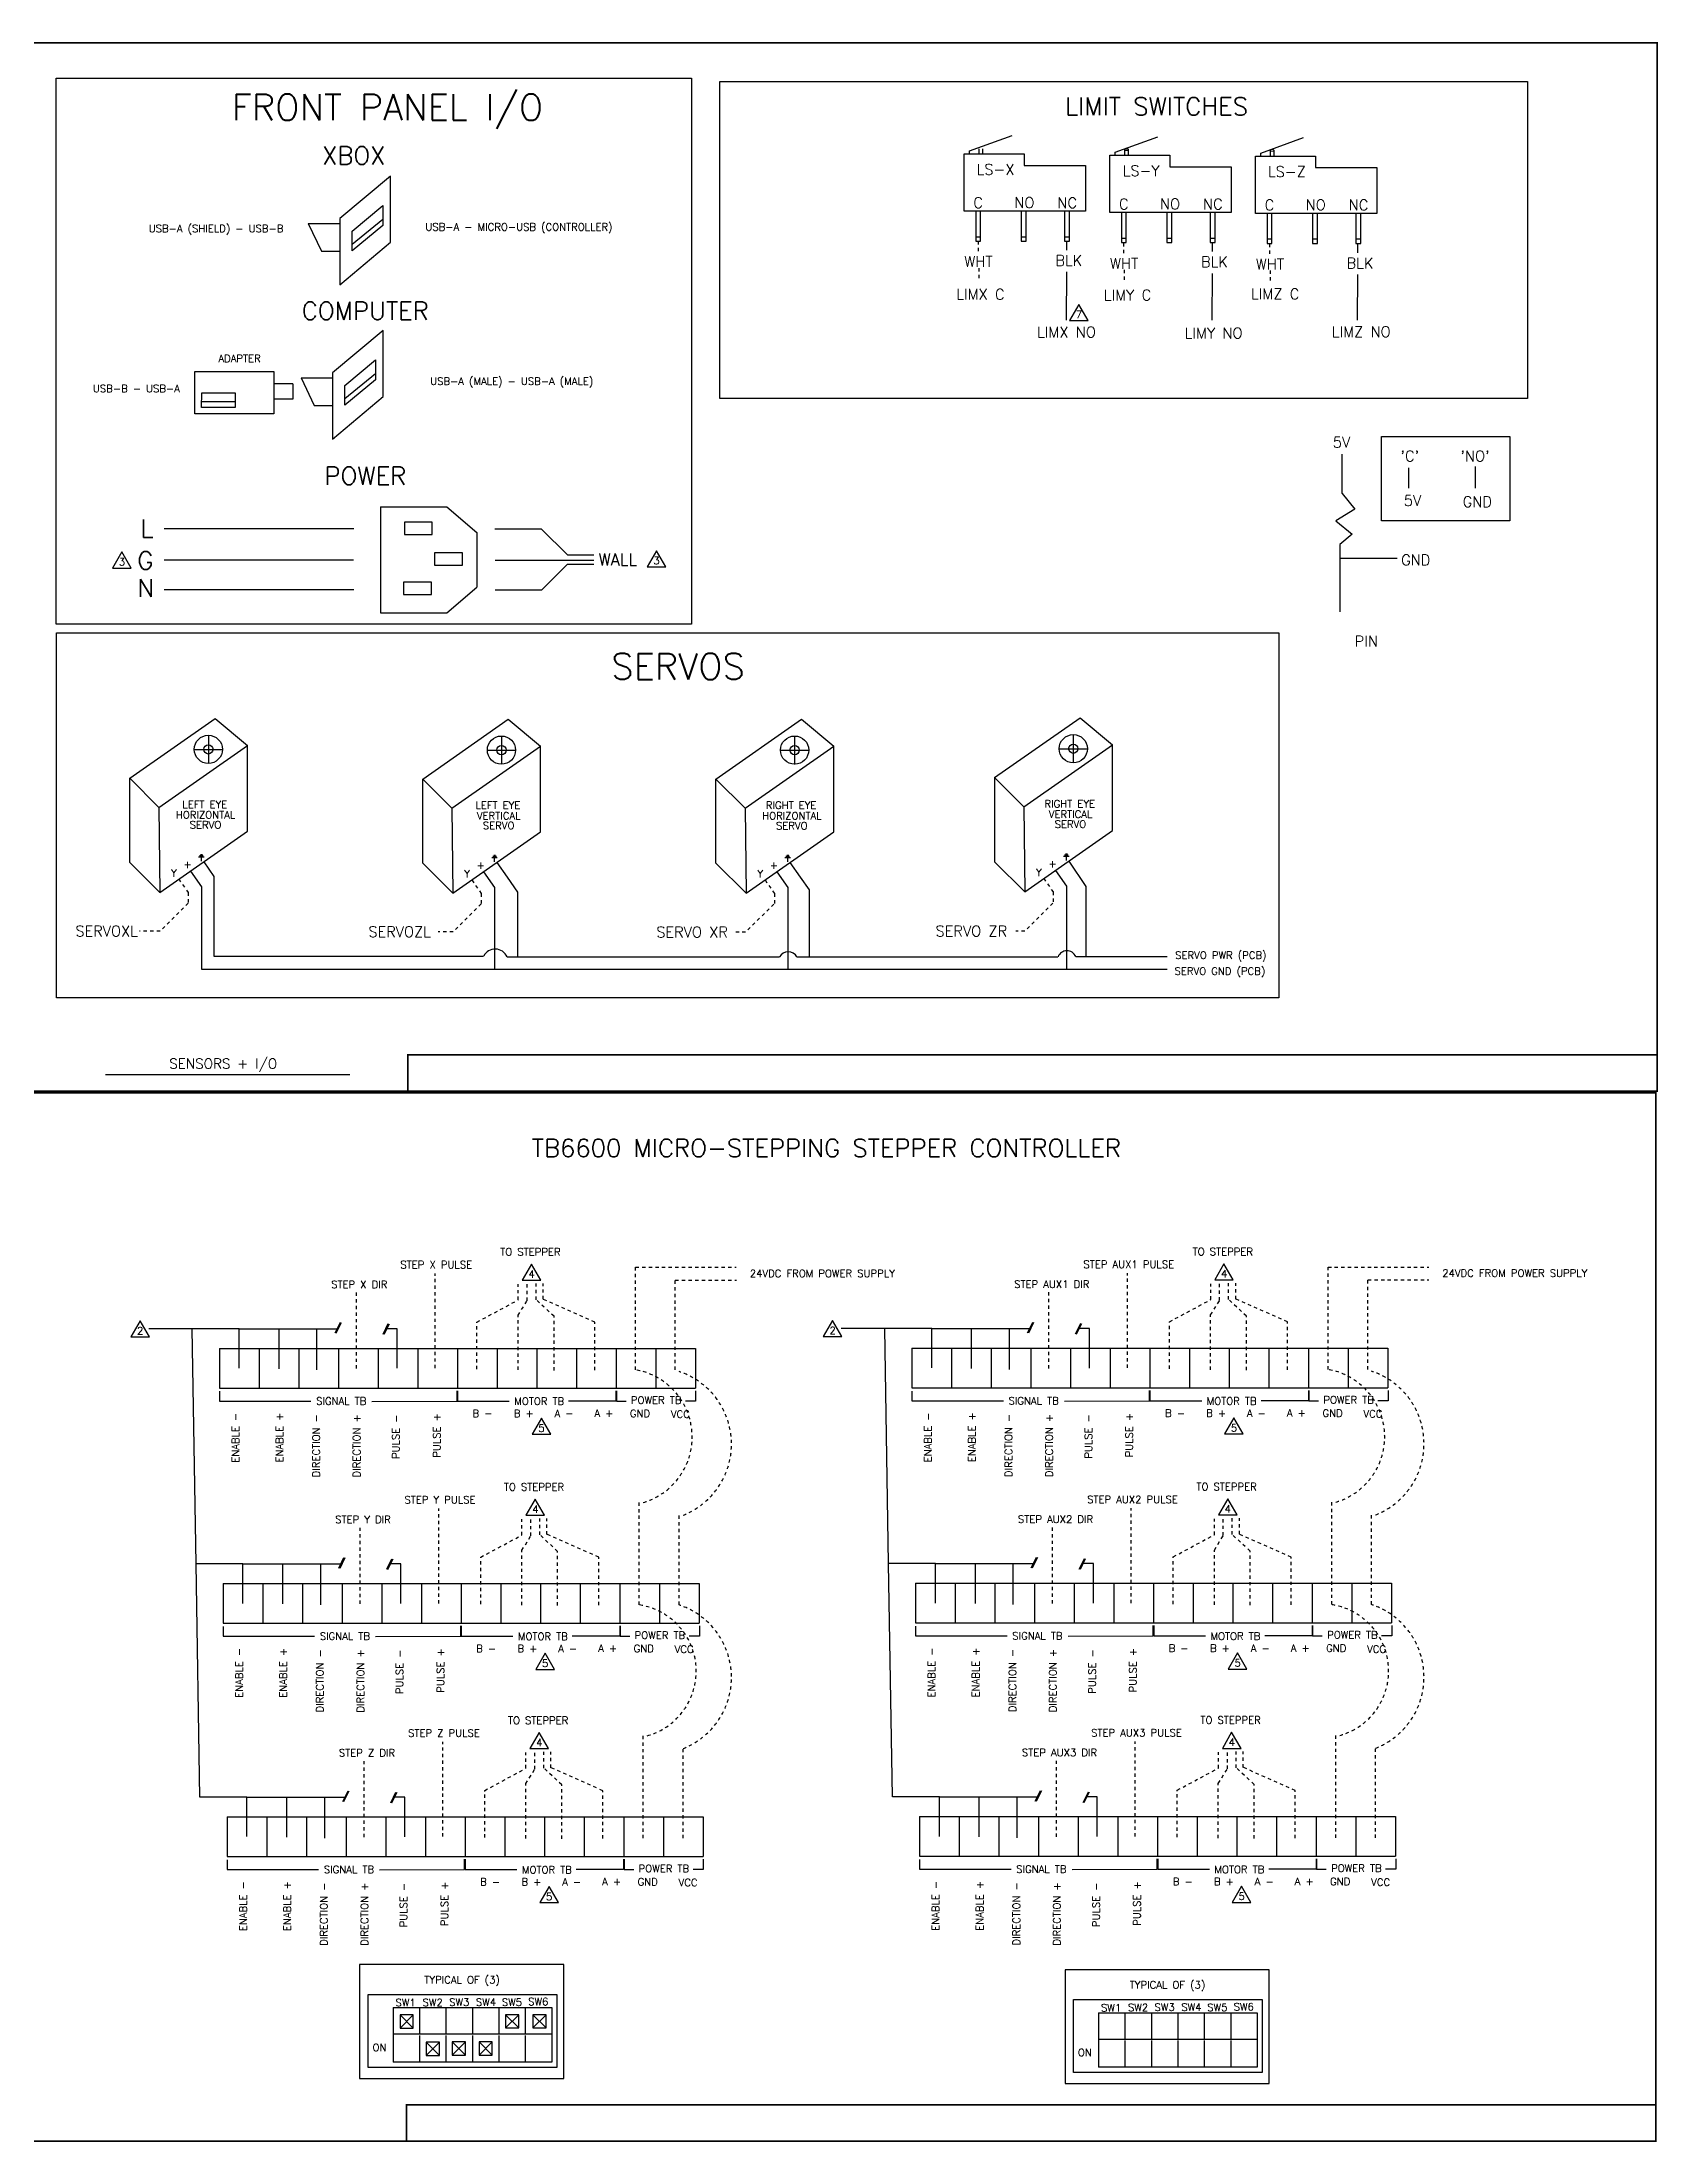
# Model space of a CAD drawing. Extents: x 63 to 3025, y -925 to 984.
# Drawn here: x 1559 to 3025, y -925 to 980 of the extents above; entities that cross this region are included whole.
import ezdxf
from ezdxf.enums import TextEntityAlignment as Align

# ---------------------------------------------------------------- set-up
doc = ezdxf.new("R2010")
doc.units = 0
doc.header["$LTSCALE"] = 96
doc.header["$MEASUREMENT"] = 0
doc.linetypes.add('3-DASH', pattern=[0.0625, 0.03125, -0.03125])
doc.layers.get('0').update_dxf_attribs({"linetype": 'CONTINUOUS'})
for name, color, linetype in [('Field_Wiring', 160, '3-DASH'), ('Labels', 5, 'CONTINUOUS'), ('Lvolt', 160, 'CONTINUOUS'), ('ModelB', 30, 'CONTINUOUS'), ('Text', 7, 'CONTINUOUS')]:
    doc.layers.add(name, color=color, linetype=linetype)
doc.styles.add('Romans', font='romans.shx')

msp = doc.modelspace()

# ---------------------------------------------------------------- linework, layer by layer
at = {"color": 18}
for p, q in [((2400.2, 881.5), (2439, 895.6)), ((2395.5, 878.8), (2449.9, 878.8)), ((2395.5, 826.7), (2395.5, 878.8)), ((2400.2, 878.8), (2400.2, 881.5)), ((2412.2, 883.4), (2412.2, 878.8)), ((2449.9, 878.8), (2449.9, 868.4)), ((2527.8, 877.6), (2582.2, 877.6)), ((2527.8, 825.6), (2527.8, 877.6)), ((2532.5, 880.3), (2571.2, 894.4)), ((2532.5, 877.6), (2532.5, 880.3)), ((2541.2, 882.3), (2544.4, 882.2)), ((2542.3, 882.1), (2542.3, 882.1)), ((2544.4, 882.2), (2544.4, 877.6)), ((2582.2, 877.6), (2582.2, 867.2)), ((2660, 876.8), (2714.3, 876.8)), ((2660, 824.8), (2660, 876.8)), ((2664.7, 879.5), (2703.4, 893.6)), ((2664.7, 876.8), (2664.7, 879.5)), ((2673.4, 881.5), (2676.6, 881.4)), ((2674.5, 881.4), (2674.5, 881.4)), ((2676.6, 881.4), (2676.6, 876.8)), ((2714.3, 876.8), (2714.3, 866.4)), ((2449.9, 868.4), (2505.7, 868.4)), ((2505.7, 868.4), (2505.7, 826.7)), ((2582.2, 867.2), (2637.9, 867.2)), ((2637.9, 867.2), (2637.9, 825.6)), ((2714.3, 866.4), (2770.1, 866.4)), ((2770.1, 866.4), (2770.1, 824.8)), ((2505.7, 826.7), (2395.5, 826.7)), ((2405.9, 826.7), (2405.9, 803.7)), ((2410.4, 803.7), (2410.4, 826.7)), ((2447.3, 826.7), (2447.3, 803.7)), ((2451.8, 803.7), (2451.8, 826.7)), ((2486.5, 826.7), (2486.5, 803.7)), ((2491, 803.7), (2491, 826.7)), ((2637.9, 825.6), (2527.8, 825.6)), ((2538.2, 825.5), (2538.2, 802.5)), ((2542.6, 802.5), (2542.6, 825.5)), ((2579.5, 825.6), (2579.5, 802.5)), ((2584, 802.5), (2584, 825.6)), ((2618.8, 825.5), (2618.8, 802.5)), ((2623.2, 802.5), (2623.2, 825.5)), ((2770.1, 824.8), (2660, 824.8)), ((2670.3, 824.7), (2670.3, 801.7)), ((2674.8, 801.7), (2674.8, 824.7)), ((2711.7, 824.8), (2711.7, 801.7)), ((2716.2, 801.7), (2716.2, 824.8)), ((2751, 824.7), (2751, 801.7)), ((2755.4, 801.7), (2755.4, 824.7)), ((2405.9, 803.7), (2410.4, 803.7)), ((2405.9, 803.7), (2405.9, 799.5)), ((2410.4, 799.5), (2410.4, 803.7)), ((2447.3, 803.7), (2451.8, 803.7)), ((2447.3, 803.7), (2447.3, 799.5)), ((2451.8, 799.5), (2451.8, 803.7)), ((2486.5, 803.7), (2491, 803.7)), ((2486.5, 803.7), (2486.5, 799.5)), ((2491, 799.5), (2491, 803.7)), ((2538.2, 802.5), (2542.6, 802.5)), ((2538.2, 802.5), (2538.2, 798.3)), ((2542.6, 798.3), (2542.6, 802.5)), ((2579.5, 802.5), (2584, 802.5)), ((2579.5, 802.5), (2579.5, 798.3)), ((2584, 798.3), (2584, 802.5)), ((2618.8, 802.5), (2623.2, 802.5)), ((2618.8, 802.5), (2618.8, 798.3)), ((2623.2, 798.3), (2623.2, 802.5)), ((2670.3, 801.7), (2674.8, 801.7)), ((2670.3, 801.7), (2670.3, 797.5)), ((2674.8, 797.5), (2674.8, 801.7)), ((2711.7, 801.7), (2716.2, 801.7)), ((2711.7, 801.7), (2711.7, 797.5)), ((2716.2, 797.5), (2716.2, 801.7)), ((2751, 801.7), (2755.4, 801.7)), ((2751, 801.7), (2751, 797.5)), ((2755.4, 797.5), (2755.4, 801.7)), ((2405.9, 799.5), (2410.4, 799.5)), ((2447.3, 799.5), (2451.8, 799.5)), ((2486.5, 799.5), (2491, 799.5)), ((2538.2, 798.3), (2542.6, 798.3)), ((2579.5, 798.3), (2584, 798.3)), ((2618.8, 798.3), (2623.2, 798.3)), ((2670.3, 797.5), (2674.8, 797.5)), ((2711.7, 797.5), (2716.2, 797.5)), ((2751, 797.5), (2755.4, 797.5)), ((2499.5, 742.2), (2491, 727.6)), ((2491, 727.6), (2507.9, 727.6)), ((2507.9, 727.6), (2499.5, 742.2)), ((1631, 517.8), (1622.6, 503.1)), ((1639.5, 503.1), (1631, 517.8)), ((2116.1, 518.8), (2107.7, 504.2)), ((2124.6, 504.2), (2116.1, 518.8)), ((1622.6, 503.1), (1639.5, 503.1)), ((2107.7, 504.2), (2124.6, 504.2)), ((1638.1, 312.4), (1715.7, 366.7)), ((1715.7, 366.7), (1745, 342.1)), ((1904.1, 311.7), (1981.7, 366)), ((1981.7, 366), (2010.9, 341.4)), ((2170.2, 311.7), (2247.8, 366)), ((2247.8, 366), (2277.1, 341.4)), ((2423.1, 313), (2500.7, 367.3)), ((2500.7, 367.3), (2530, 342.7)), ((1709.5, 351.4), (1709.5, 325.8)), ((1975.5, 350.7), (1975.5, 325.1)), ((2241.6, 350.7), (2241.6, 325)), ((2494.5, 352), (2494.5, 326.4)), ((1664.7, 285.8), (1745, 342.1)), ((1696.7, 338.6), (1722.3, 338.6)), ((1745, 264.5), (1745, 342.1)), ((1930.6, 285.1), (2010.9, 341.4)), ((1962.7, 337.9), (1988.3, 337.9)), ((2011, 263.7), (2010.9, 341.4)), ((2196.8, 285.1), (2277.1, 341.4)), ((2228.8, 337.9), (2254.4, 337.9)), ((2277.1, 263.7), (2277.1, 341.4)), ((2449.7, 286.4), (2530, 342.7)), ((2481.7, 339.2), (2507.3, 339.2)), ((2530, 265), (2530, 342.7)), ((1638.1, 236.1), (1638.1, 312.4)), ((1638.1, 312.4), (1664.7, 285.8)), ((1904.1, 235.4), (1904.1, 311.7)), ((1904.1, 311.7), (1930.6, 285.1)), ((2170.2, 235.4), (2170.2, 311.7)), ((2170.2, 311.7), (2196.8, 285.1)), ((2423.1, 313), (2449.7, 286.4)), ((1664.7, 285.8), (1665.5, 208.8)), ((2449.7, 286.4), (2450.5, 209.4)), ((1930.6, 285.1), (1931.5, 208.1)), ((2196.8, 285.1), (2197.6, 208.1)), ((1665.5, 208.8), (1745, 264.5)), ((1931.5, 208.1), (2011, 263.7)), ((2197.6, 208.1), (2277.1, 263.7)), ((2450.5, 209.4), (2530, 265)), ((1665.5, 208.8), (1638.1, 236.1)), ((1700.7, 241.1), (1705.7, 241.1)), ((1701.6, 242.3), (1704.9, 242.3)), ((1702.5, 243.3), (1704.2, 243.3)), ((1703.3, 237.2), (1703.3, 241.1)), ((1931.5, 208.1), (1904.1, 235.4)), ((1966.7, 240.4), (1971.7, 240.4)), ((1967.6, 241.6), (1970.9, 241.6)), ((1968.5, 242.6), (1970.2, 242.6)), ((1969.3, 236.5), (1969.3, 240.4)), ((2197.6, 208.1), (2170.2, 235.4)), ((2232.8, 240.4), (2237.8, 240.4)), ((2233.7, 241.6), (2237, 241.6)), ((2234.6, 242.6), (2236.3, 242.6)), ((2235.4, 236.5), (2235.4, 240.4)), ((2450.5, 209.4), (2423.1, 236.7)), ((2485.7, 241.7), (2490.7, 241.7)), ((2486.6, 242.9), (2489.9, 242.9)), ((2487.5, 243.9), (2489.2, 243.9)), ((2488.3, 237.8), (2488.3, 241.7)), ((2002.8, -128.3), (1994.3, -143)), ((2011.2, -143), (2002.8, -128.3)), ((2631.2, -128.1), (2622.8, -142.7)), ((2639.7, -142.7), (2631.2, -128.1)), ((1994.3, -143), (2011.2, -143)), ((2622.8, -142.7), (2639.7, -142.7)), ((1647.5, -179.8), (1639.1, -194.4)), ((1656, -194.4), (1647.5, -179.8)), ((2276, -179.5), (2267.6, -194.2)), ((2284.4, -194.2), (2276, -179.5)), ((1639.1, -194.4), (1656, -194.4)), ((2267.6, -194.2), (2284.4, -194.2)), ((2011.7, -268.1), (2003.3, -282.8)), ((2003.3, -282.8), (2020.2, -282.8)), ((2020.2, -282.8), (2011.7, -268.1)), ((2640.2, -267.9), (2631.8, -282.5)), ((2631.8, -282.5), (2648.6, -282.5)), ((2648.6, -282.5), (2640.2, -267.9)), ((2006.1, -341.6), (1997.7, -356.2)), ((2014.6, -356.2), (2006.1, -341.6)), ((2634.6, -341.4), (2626.2, -356)), ((2643.1, -356), (2634.6, -341.4)), ((1997.7, -356.2), (2014.6, -356.2)), ((2626.2, -356), (2643.1, -356)), ((2015.1, -481.4), (2006.7, -496.1)), ((2023.6, -496.1), (2015.1, -481.4)), ((2643.6, -481.2), (2635.1, -495.8)), ((2652, -495.8), (2643.6, -481.2)), ((2006.7, -496.1), (2023.6, -496.1)), ((2635.1, -495.8), (2652, -495.8)), ((2009.8, -553.3), (2001.3, -567.9)), ((2001.3, -567.9), (2018.2, -567.9)), ((2018.2, -567.9), (2009.8, -553.3)), ((2638.2, -553), (2629.8, -567.7)), ((2629.8, -567.7), (2646.7, -567.7)), ((2646.7, -567.7), (2638.2, -553)), ((2018.7, -693.1), (2010.3, -707.7)), ((2027.2, -707.7), (2018.7, -693.1)), ((2647.2, -692.8), (2638.8, -707.5)), ((2655.6, -707.5), (2647.2, -692.8)), ((2010.3, -707.7), (2027.2, -707.7)), ((2638.8, -707.5), (2655.6, -707.5))]:
    msp.add_line(p, q, dxfattribs=at)
for points in [[(2409, 878.8), (2409, 883.4)], [(2541.2, 877.6), (2541.2, 882.2)], [(2673.4, 876.8), (2673.4, 881.4)]]:
    msp.add_lwpolyline(points, dxfattribs=at)
for points in [[(2541.2, 882.2, -1.031447), (2544.4, 882.2, -1.031447)], [(2673.4, 881.4, -1.031447), (2676.6, 881.4, -1.031447)]]:
    msp.add_lwpolyline(points, format="xyb", dxfattribs=at)
for centre, radius in [((1709.5, 338.6), 12.8), ((1975.5, 337.9), 12.8), ((2241.6, 337.9), 12.8), ((2494.5, 339.2), 12.8), ((2494.5, 339.2), 4.24), ((1709.5, 338.6), 4.24), ((1975.5, 337.9), 4.24), ((2241.6, 337.9), 4.24)]:
    msp.add_circle(centre, radius, dxfattribs=at)
at = {"layer": 'Field_Wiring', "color": 18}
for p, q in [((1840.1, 790.8), (1840.1, 800.3)), ((2408.1, 799.5), (2408.1, 787.6)), ((2540.2, 797.7), (2540.2, 785.9)), ((2672.6, 797.2), (2672.6, 785.3)), ((2408.7, 775.2), (2408.7, 763.4)), ((2540.8, 773.5), (2540.8, 761.7)), ((2673.2, 772.9), (2673.2, 761.1)), ((1833.5, 650.8), (1833.5, 660.3)), ((1682.6, 220.8), (1691.2, 208.6)), ((1948.6, 220.1), (1957.2, 207.9)), ((2214.7, 220.1), (2223.3, 207.9)), ((2467.6, 221.4), (2476.2, 209.2)), ((1691.2, 199.1), (1665.7, 173.7)), ((1691.2, 208.6), (1691.2, 199.1)), ((1957, 198.6), (1931.6, 173.1)), ((1957.2, 207.9), (1957.2, 198.4)), ((2222.6, 198.2), (2197.1, 172.8)), ((2223.3, 207.9), (2223.3, 198.4)), ((2476, 199.1), (2450.5, 173.6)), ((2476.2, 209.2), (2476.2, 199.7)), ((1665.7, 173.7), (1646.9, 173.7)), ((1931.6, 173.1), (1918, 173.1)), ((2197.1, 172.8), (2186.1, 172.8)), ((2450.5, 173.6), (2442.4, 173.6)), ((2097.2, -224.3), (2097.2, -131.3)), ((2097.2, -131.3), (2188.6, -131.3)), ((2725.7, -224), (2725.7, -131.1)), ((2725.7, -131.1), (2817.1, -131.1)), ((1915.3, -222.9), (1915.3, -136.8)), ((1990.7, -160.9), (1990.7, -146.6)), ((1998.8, -161.7), (1998.8, -146.7)), ((2007, -160.7), (2007, -145.9)), ((2013.4, -160.3), (2013.4, -146)), ((2133.3, -224.3), (2133.3, -142.9)), ((2133.3, -142.9), (2188.8, -142.9)), ((2543.7, -222.6), (2543.7, -136.5)), ((2619.2, -160.6), (2619.2, -146.3)), ((2627.3, -161.4), (2627.3, -146.4)), ((2635.4, -160.5), (2635.4, -145.7)), ((2641.9, -160.1), (2641.9, -145.7)), ((2761.8, -224), (2761.8, -142.6)), ((2761.8, -142.6), (2817.3, -142.6)), ((1843.8, -223.2), (1843.8, -153.7)), ((1953.3, -181), (1990.7, -160.9)), ((1990.6, -174.7), (1998.8, -161.7)), ((2023.2, -175.7), (2007, -160.7)), ((2060.4, -181.2), (2013.4, -160.3)), ((2472.3, -223), (2472.3, -153.4)), ((2581.8, -180.7), (2619.2, -160.6)), ((2619.1, -174.5), (2627.3, -161.4)), ((2651.6, -175.5), (2635.4, -160.5)), ((2688.9, -180.9), (2641.9, -160.1)), ((1953.3, -223.7), (1953.3, -181)), ((1990.6, -224.4), (1990.6, -174.7)), ((2023.2, -224.8), (2023.2, -175.7)), ((2060.4, -224.5), (2060.4, -181.2)), ((2581.8, -223.5), (2581.8, -180.7)), ((2619.1, -224.2), (2619.1, -174.5)), ((2651.6, -224.5), (2651.6, -175.5)), ((2688.9, -224.2), (2688.9, -180.9)), ((1918.7, -436.2), (1918.7, -350)), ((1994.1, -374.2), (1994.1, -359.8)), ((2002.2, -375), (2002.2, -360)), ((2010.4, -374), (2010.4, -359.2)), ((2016.8, -373.6), (2016.8, -359.2)), ((2100.6, -437.6), (2100.6, -344.6)), ((2136.7, -437.6), (2136.7, -356.2)), ((2547.1, -435.9), (2547.1, -349.8)), ((2622.5, -373.9), (2622.5, -359.6)), ((2630.6, -374.7), (2630.6, -359.7)), ((2638.8, -373.8), (2638.8, -358.9)), ((2645.2, -373.4), (2645.2, -359)), ((2729, -437.3), (2729, -344.4)), ((2765.1, -437.3), (2765.1, -355.9)), ((1847.2, -436.5), (1847.2, -367)), ((1956.7, -394.3), (1994.1, -374.2)), ((1994, -388), (2002.2, -375)), ((2026.5, -389), (2010.4, -374)), ((2063.8, -394.4), (2016.8, -373.6)), ((2475.7, -436.3), (2475.7, -366.7)), ((2585.2, -394), (2622.5, -373.9)), ((2622.5, -387.8), (2630.6, -374.7)), ((2655, -388.8), (2638.8, -373.8)), ((2692.3, -394.2), (2645.2, -373.4)), ((1956.7, -437), (1956.7, -394.3)), ((1994, -437.7), (1994, -388)), ((2026.5, -438.1), (2026.5, -389)), ((2063.8, -437.8), (2063.8, -394.4)), ((2585.2, -436.8), (2585.2, -394)), ((2622.5, -437.4), (2622.5, -387.8)), ((2655, -437.8), (2655, -388.8)), ((2692.3, -437.5), (2692.3, -394.2)), ((1922.3, -647.8), (1922.3, -561.7)), ((1997.7, -585.8), (1997.7, -571.5)), ((2014, -585.7), (2014, -570.9)), ((2020.4, -585.3), (2020.4, -570.9)), ((2104.2, -649.3), (2104.2, -556.3)), ((2140.3, -649.3), (2140.3, -567.9)), ((2550.7, -647.6), (2550.7, -561.5)), ((2626.2, -585.6), (2626.2, -571.3)), ((2634.3, -586.4), (2634.3, -571.4)), ((2642.4, -585.4), (2642.4, -570.6)), ((2648.8, -585), (2648.8, -570.7)), ((2732.7, -649), (2732.7, -556)), ((2768.8, -649), (2768.8, -567.6)), ((1850.8, -648.2), (1850.8, -578.6)), ((1960.3, -606), (1997.7, -585.8)), ((1997.6, -599.7), (2005.8, -586.7)), ((2005.8, -586.7), (2005.8, -571.7)), ((2030.2, -600.7), (2014, -585.7)), ((2067.4, -606.1), (2020.4, -585.3)), ((2479.3, -647.9), (2479.3, -578.4)), ((2588.8, -605.7), (2626.2, -585.6)), ((2626.1, -599.5), (2634.3, -586.4)), ((2658.6, -600.4), (2642.4, -585.4)), ((2695.9, -605.9), (2648.8, -585)), ((1960.3, -648.7), (1960.3, -606)), ((1997.6, -649.4), (1997.6, -599.7)), ((2030.2, -649.8), (2030.2, -600.7)), ((2067.4, -649.5), (2067.4, -606.1)), ((2588.8, -648.4), (2588.8, -605.7)), ((2626.1, -649.1), (2626.1, -599.5)), ((2658.6, -649.5), (2658.6, -600.4)), ((2695.9, -649.2), (2695.9, -605.9))]:
    msp.add_line(p, q, dxfattribs=at)
for centre, radius, start, end in [((2086.7, -285.3), 61.9, 286.4338, 80.2232), ((2115, -291.7), 69.3, 291.3926, 71.7902), ((2715.2, -285), 61.9, 286.4338, 80.2232), ((2743.5, -291.4), 69.3, 291.3926, 71.7902), ((2091.5, -497.7), 60.8, 285.5897, 81.3889), ((2115, -503.4), 69.3, 291.3926, 71.7902), ((2719.9, -497.5), 60.8, 285.5897, 81.3889), ((2743.5, -503.1), 69.3, 291.3926, 71.7902)]:
    msp.add_arc(centre, radius, start, end, dxfattribs=at)
at = {"layer": 'Labels', "color": 18}
for p, q in [((1840.1, 796.8), (1867.7, 819.5)), ((1833.5, 656.8), (1861.1, 679.5))]:
    msp.add_line(p, q, dxfattribs=at)
at = {"layer": 'Lvolt', "color": 18}
for p, q in [((1874.8, 858.6), (1828.9, 820.1)), ((1874.8, 798.6), (1874.8, 858.6)), ((1828.9, 820.1), (1828.9, 760.1)), ((1840.1, 808.8), (1867.7, 831.9)), ((1867.7, 831.9), (1867.7, 813.9)), ((1800.2, 815.6), (1828.8, 815.6)), ((1800.2, 815.6), (1812.1, 790.6)), ((1867.7, 813.9), (1840.1, 790.8)), ((1840.1, 790.8), (1840.1, 808.8)), ((1812.1, 790.6), (1821.8, 790.5)), ((1821.8, 790.5), (1828.8, 790.5)), ((1828.9, 760.1), (1874.8, 798.6)), ((2488.5, 791.5), (2488.5, 799.8)), ((2620.7, 790.2), (2620.7, 798.5)), ((2752.7, 789.1), (2752.7, 797.4)), ((2488.4, 727.9), (2488.5, 771.7)), ((2620.6, 727.9), (2620.7, 770.3)), ((2752.5, 727.9), (2752.7, 769.3)), ((1868.2, 718.6), (1822.3, 680.1)), ((1868.2, 658.6), (1868.2, 718.6)), ((1833.5, 668.8), (1861.1, 691.9)), ((1861.1, 691.9), (1861.1, 673.9)), ((1697.3, 643.1), (1697.3, 681.5)), ((1697.3, 681.5), (1768.8, 681.5)), ((1786.1, 670.1), (1768.6, 670.1)), ((1768.8, 681.5), (1768.8, 643.1)), ((1786.1, 670.1), (1786.1, 656.4)), ((1793.6, 675.6), (1822.2, 675.6)), ((1793.6, 675.6), (1805.5, 650.5)), ((1822.3, 680.1), (1822.3, 620.1)), ((1861.1, 673.9), (1833.5, 650.8)), ((1833.5, 650.8), (1833.5, 668.8)), ((1703.4, 648.6), (1703.6, 662)), ((1703.4, 654.3), (1733.8, 654.3)), ((1733.7, 648.6), (1703.4, 648.6)), ((1703.6, 662), (1733.8, 662)), ((1733.8, 662), (1733.7, 648.6)), ((1786.1, 656.4), (1768.6, 656.4)), ((1805.5, 650.5), (1815.2, 650.5)), ((1815.2, 650.5), (1822.2, 650.5)), ((1822.3, 620.1), (1868.2, 658.6)), ((1768.8, 643.1), (1697.3, 643.1)), ((2738.6, 570.7), (2738.6, 606.3)), ((2798.6, 593.9), (2798.6, 575.5)), ((2859.2, 595.1), (2859.2, 575.5)), ((1865.8, 558.5), (1865.8, 462.5)), ((1865.8, 558.5), (1925.8, 558.5)), ((1925.8, 558.5), (1953.3, 535.3)), ((2749.9, 556.5), (2732.7, 545.8)), ((2738.6, 570.7), (2749.9, 556.5)), ((1841.5, 538.7), (1669.3, 538.7)), ((1953.3, 535.3), (1953.3, 485.6)), ((2012, 538.5), (1969.6, 538.5)), ((2012, 538.5), (2035.3, 515.2)), ((2732.7, 545.8), (2747.5, 533.9)), ((2747.5, 533.9), (2736.3, 524.4)), ((2035.3, 515.2), (2059.3, 515.2)), ((2736.3, 524.4), (2736.3, 512)), ((1669.5, 510.5), (1841.2, 510.5)), ((1969.8, 510.3), (2012, 510.3)), ((2012, 510.3), (2059.4, 510.3)), ((2012, 483.1), (2035.3, 506.5)), ((2035.3, 506.5), (2059.3, 506.5)), ((2736.3, 512), (2788.5, 512)), ((2736.3, 512), (2736.3, 463.3)), ((1841.5, 483.3), (1669.5, 483.3)), ((1925.8, 462.5), (1953.3, 485.6)), ((2012, 483.1), (1969.8, 483.1)), ((1865.8, 462.5), (1925.8, 462.5)), ((2423.1, 313), (2423.1, 236.7)), ((1705.3, 236.6), (1714.6, 223.3)), ((1971.2, 235.9), (1980.6, 222.5)), ((2237.3, 235.9), (2246.7, 222.5)), ((2478.2, 228.8), (2488.2, 214.5)), ((2490.3, 237.2), (2505.8, 214.1)), ((1693.2, 228.2), (1703.2, 213.9)), ((1703.2, 213.9), (1703.2, 199.3)), ((1714.6, 223.3), (1714.6, 199.1)), ((1959.2, 227.5), (1969.2, 213.2)), ((1969.2, 213.2), (1969.2, 198.6)), ((1980.6, 222.5), (1990, 209.1)), ((2225.3, 227.5), (2235.3, 213.2)), ((2235.3, 213.2), (2235.3, 198.6)), ((2246.7, 222.5), (2254.7, 211.1)), ((2254.7, 211.1), (2254.7, 150.4)), ((2488.2, 214.5), (2488.2, 199.9)), ((2505.8, 214.1), (2505.8, 150.6)), ((1703.2, 199.3), (1703.2, 139.3)), ((1714.6, 199.1), (1714.6, 151.1)), ((1969.2, 198.6), (1969.2, 139.3)), ((1990, 209.1), (1990, 150.4)), ((2235.3, 198.6), (2235.3, 139.3)), ((2488.2, 199.9), (2488.2, 139.3)), ((1703.2, 139.3), (2579.8, 139.3)), ((1714.6, 151.1), (1959.3, 151.1)), ((1980.6, 150.4), (2227.9, 150.4)), ((2243.7, 150.4), (2480.6, 150.4)), ((2496.7, 150.6), (2579.7, 150.6)), ((1737.5, -187.1), (1655.4, -187.1)), ((1698.3, -400.4), (1694.9, -187.1)), ((1737.5, -222.9), (1737.5, -187.1)), ((1737.5, -187.1), (1826.2, -187.1)), ((1773.8, -223.4), (1773.8, -187.1)), ((1808.1, -224.3), (1808.1, -187.1)), ((1829, -181.5), (1824.2, -191.1)), ((1830.1, -181.6), (1825.3, -191.2)), ((1872.4, -182.7), (1867.7, -192.3)), ((1873.5, -182.8), (1868.8, -192.4)), ((1880.9, -187.1), (1871.4, -187.1)), ((1880.9, -222.9), (1880.9, -187.1)), ((2366, -186.9), (2283.9, -186.9)), ((2326.7, -400.1), (2323.4, -186.9)), ((2366, -222.6), (2366, -186.9)), ((2366, -186.9), (2454.6, -186.9)), ((2402.2, -223.1), (2402.2, -186.9)), ((2436.6, -224), (2436.6, -186.9)), ((2457.4, -181.3), (2452.7, -190.9)), ((2458.5, -181.3), (2453.8, -191)), ((2500.9, -182.4), (2496.2, -192)), ((2502, -182.5), (2497.2, -192.2)), ((2509.3, -186.9), (2499.9, -186.9)), ((2509.3, -222.7), (2509.3, -186.9)), ((1719.5, -204.9), (1719.5, -240.9)), ((1719.5, -204.9), (1755.5, -204.9)), ((1755.5, -204.9), (1755.5, -240.9)), ((1755.5, -204.9), (1791.5, -204.9)), ((1791.5, -204.9), (1791.5, -240.9)), ((1791.5, -204.9), (1827.5, -204.9)), ((1827.5, -204.9), (1827.5, -240.9)), ((1827.5, -204.9), (1863.5, -204.9)), ((1863.5, -204.9), (1863.5, -240.9)), ((1863.5, -204.9), (1899.5, -204.9)), ((1899.5, -204.9), (1899.5, -240.9)), ((1899.5, -204.9), (1935.5, -204.9)), ((1935.5, -204.9), (1935.5, -240.9)), ((1935.5, -204.9), (1971.5, -204.9)), ((1971.5, -204.9), (1971.5, -240.9)), ((1971.5, -204.9), (2007.5, -204.9)), ((2007.5, -204.9), (2007.5, -240.9)), ((2007.5, -204.9), (2043.5, -204.9)), ((2043.5, -204.9), (2043.5, -240.9)), ((2043.5, -204.9), (2079.5, -204.9)), ((2079.5, -204.9), (2079.5, -240.9)), ((2079.5, -204.9), (2115.5, -204.9)), ((2115.5, -204.9), (2115.5, -240.9)), ((2115.5, -204.9), (2151.5, -204.9)), ((2151.5, -204.9), (2151.5, -240.9)), ((2348, -204.6), (2348, -240.6)), ((2348, -204.6), (2384, -204.6)), ((2384, -204.6), (2384, -240.6)), ((2384, -204.6), (2420, -204.6)), ((2420, -204.6), (2420, -240.6)), ((2420, -204.6), (2456, -204.6)), ((2456, -204.6), (2456, -240.6)), ((2456, -204.6), (2492, -204.6)), ((2492, -204.6), (2492, -240.6)), ((2492, -204.6), (2528, -204.6)), ((2528, -204.6), (2528, -240.6)), ((2528, -204.6), (2564, -204.6)), ((2564, -204.6), (2564, -240.6)), ((2564, -204.6), (2600, -204.6)), ((2600, -204.6), (2600, -240.6)), ((2600, -204.6), (2636, -204.6)), ((2636, -204.6), (2636, -240.6)), ((2636, -204.6), (2672, -204.6)), ((2672, -204.6), (2672, -240.6)), ((2672, -204.6), (2708, -204.6)), ((2708, -204.6), (2708, -240.6)), ((2708, -204.6), (2744, -204.6)), ((2744, -204.6), (2744, -240.6)), ((2744, -204.6), (2780, -204.6)), ((2780, -204.6), (2780, -240.6)), ((1719.5, -240.9), (2151.5, -240.9)), ((1719.5, -243.8), (1719.5, -252.6)), ((1935.2, -252.6), (1935.2, -243.3)), ((1935.6, -243.3), (1935.6, -252.6)), ((2079.4, -243.3), (2079.4, -252.6)), ((2079.8, -243.3), (2079.8, -252.6)), ((2151.7, -243.3), (2151.7, -252.6)), ((2348, -240.6), (2780, -240.6)), ((2348, -243.6), (2348, -252.4)), ((2563.6, -252.4), (2563.6, -243.1)), ((2564.1, -243.1), (2564.1, -252.4)), ((2707.9, -243.1), (2707.9, -252.4)), ((2708.3, -243.1), (2708.3, -252.4)), ((2780.2, -243.1), (2780.2, -252.4)), ((1719.5, -252.6), (1802.5, -252.6)), ((1857.9, -253), (1935.2, -252.6)), ((1935.6, -252.6), (1982.5, -252.6)), ((2079.4, -252.6), (2036.4, -252.6)), ((2079.8, -252.6), (2088.6, -252.6)), ((2151.7, -252.6), (2142.5, -252.6)), ((2348, -252.4), (2431, -252.4)), ((2486.4, -252.7), (2563.6, -252.4)), ((2564.1, -252.4), (2611, -252.4)), ((2707.9, -252.4), (2664.9, -252.4)), ((2708.3, -252.4), (2717.1, -252.4)), ((2780.2, -252.4), (2770.9, -252.4)), ((1832.3, -394.8), (1827.6, -404.4)), ((1833.4, -394.9), (1828.7, -404.5)), ((1875.8, -396), (1871.1, -405.6)), ((1876.9, -396), (1872.1, -405.7)), ((2460.8, -394.5), (2456.1, -404.1)), ((2461.9, -394.6), (2457.1, -404.3)), ((2504.3, -395.7), (2499.6, -405.3)), ((2505.4, -395.8), (2500.6, -405.5)), ((1701.9, -612.1), (1698.3, -400.4)), ((1740.9, -400.4), (1698.3, -400.4)), ((1722.9, -418.2), (1722.9, -454.2)), ((1722.9, -418.2), (1758.9, -418.2)), ((1740.9, -436.2), (1740.9, -400.4)), ((1740.9, -400.4), (1829.6, -400.4)), ((1758.9, -418.2), (1758.9, -454.2)), ((1758.9, -418.2), (1794.9, -418.2)), ((1777.2, -436.7), (1777.2, -400.4)), ((1794.9, -418.2), (1794.9, -454.2)), ((1794.9, -418.2), (1830.9, -418.2)), ((1811.5, -437.6), (1811.5, -400.4)), ((1830.9, -418.2), (1830.9, -454.2)), ((1830.9, -418.2), (1866.9, -418.2)), ((1866.9, -418.2), (1866.9, -454.2)), ((1866.9, -418.2), (1902.9, -418.2)), ((1884.2, -400.4), (1874.8, -400.4)), ((1884.2, -436.2), (1884.2, -400.4)), ((1902.9, -418.2), (1902.9, -454.2)), ((1902.9, -418.2), (1938.9, -418.2)), ((1938.9, -418.2), (1938.9, -454.2)), ((1938.9, -418.2), (1974.9, -418.2)), ((1974.9, -418.2), (1974.9, -454.2)), ((1974.9, -418.2), (2010.9, -418.2)), ((2010.9, -418.2), (2010.9, -454.2)), ((2010.9, -418.2), (2046.9, -418.2)), ((2046.9, -418.2), (2046.9, -454.2)), ((2046.9, -418.2), (2082.9, -418.2)), ((2082.9, -418.2), (2082.9, -454.2)), ((2082.9, -418.2), (2118.9, -418.2)), ((2118.9, -418.2), (2118.9, -454.2)), ((2118.9, -418.2), (2154.9, -418.2)), ((2154.9, -418.2), (2154.9, -454.2)), ((2330.4, -611.8), (2326.7, -400.1)), ((2369.4, -400.1), (2326.7, -400.1)), ((2351.4, -417.9), (2351.4, -453.9)), ((2351.4, -417.9), (2387.4, -417.9)), ((2369.4, -435.9), (2369.4, -400.1)), ((2369.4, -400.1), (2458, -400.1)), ((2387.4, -417.9), (2387.4, -453.9)), ((2387.4, -417.9), (2423.4, -417.9)), ((2405.6, -436.4), (2405.6, -400.1)), ((2423.4, -417.9), (2423.4, -453.9)), ((2423.4, -417.9), (2459.4, -417.9)), ((2440, -437.3), (2440, -400.1)), ((2459.4, -417.9), (2459.4, -453.9)), ((2459.4, -417.9), (2495.4, -417.9)), ((2495.4, -417.9), (2495.4, -453.9)), ((2495.4, -417.9), (2531.4, -417.9)), ((2512.7, -400.1), (2503.2, -400.1)), ((2512.7, -435.9), (2512.7, -400.1)), ((2531.4, -417.9), (2531.4, -453.9)), ((2531.4, -417.9), (2567.4, -417.9)), ((2567.4, -417.9), (2567.4, -453.9)), ((2567.4, -417.9), (2603.4, -417.9)), ((2603.4, -417.9), (2603.4, -453.9)), ((2603.4, -417.9), (2639.4, -417.9)), ((2639.4, -417.9), (2639.4, -453.9)), ((2639.4, -417.9), (2675.4, -417.9)), ((2675.4, -417.9), (2675.4, -453.9)), ((2675.4, -417.9), (2711.4, -417.9)), ((2711.4, -417.9), (2711.4, -453.9)), ((2711.4, -417.9), (2747.4, -417.9)), ((2747.4, -417.9), (2747.4, -453.9)), ((2747.4, -417.9), (2783.4, -417.9)), ((2783.4, -417.9), (2783.4, -453.9)), ((1722.9, -454.2), (2154.9, -454.2)), ((1722.9, -457.1), (1722.9, -465.9)), ((1938.5, -465.9), (1938.5, -456.6)), ((1939, -456.6), (1939, -465.9)), ((2082.8, -456.6), (2082.8, -465.9)), ((2083.2, -456.6), (2083.2, -465.9)), ((2155.1, -456.6), (2155.1, -465.9)), ((2351.4, -453.9), (2783.4, -453.9)), ((2351.4, -456.8), (2351.4, -465.7)), ((2567, -465.7), (2567, -456.3)), ((2567.5, -456.4), (2567.5, -465.7)), ((2711.2, -456.4), (2711.2, -465.7)), ((2711.7, -456.4), (2711.7, -465.7)), ((2783.5, -456.4), (2783.5, -465.7)), ((1722.9, -465.9), (1805.9, -465.9)), ((1861.3, -466.3), (1938.5, -465.9)), ((1939, -465.9), (1985.9, -465.9)), ((2082.8, -465.9), (2039.8, -465.9)), ((2083.2, -465.9), (2092, -465.9)), ((2155.1, -465.9), (2145.8, -465.9)), ((2351.4, -465.7), (2434.4, -465.7)), ((2489.7, -466), (2567, -465.7)), ((2567.5, -465.7), (2614.4, -465.7)), ((2711.2, -465.7), (2668.3, -465.7)), ((2711.7, -465.7), (2720.5, -465.7)), ((2783.5, -465.7), (2774.3, -465.7)), ((1836, -606.5), (1831.2, -616.1)), ((1837.1, -606.5), (1832.3, -616.2)), ((1879.4, -607.7), (1874.7, -617.3)), ((1880.5, -607.7), (1875.8, -617.4)), ((2464.4, -606.2), (2459.7, -615.8)), ((2465.5, -606.3), (2460.8, -616)), ((2507.9, -607.4), (2503.2, -617)), ((2509, -607.5), (2504.2, -617.1)), ((1744.5, -612.1), (1701.9, -612.1)), ((1744.5, -647.8), (1744.5, -612.1)), ((1744.5, -612.1), (1833.2, -612.1)), ((1780.8, -648.3), (1780.8, -612.1)), ((1815.1, -649.2), (1815.1, -612.1)), ((1887.9, -612.1), (1878.4, -612.1)), ((1887.9, -647.9), (1887.9, -612.1)), ((2373, -611.8), (2330.4, -611.8)), ((2373, -647.6), (2373, -611.8)), ((2373, -611.8), (2461.6, -611.8)), ((2409.2, -648.1), (2409.2, -611.8)), ((2443.6, -649), (2443.6, -611.8)), ((2516.3, -611.8), (2506.9, -611.8)), ((2516.3, -647.6), (2516.3, -611.8)), ((1726.5, -629.8), (1726.5, -665.8)), ((1726.5, -629.8), (1762.5, -629.8)), ((1762.5, -629.8), (1762.5, -665.8)), ((1762.5, -629.8), (1798.5, -629.8)), ((1798.5, -629.8), (1798.5, -665.8)), ((1798.5, -629.8), (1834.5, -629.8)), ((1834.5, -629.8), (1834.5, -665.8)), ((1834.5, -629.8), (1870.5, -629.8)), ((1870.5, -629.8), (1870.5, -665.8)), ((1870.5, -629.8), (1906.5, -629.8)), ((1906.5, -629.8), (1906.5, -665.8)), ((1906.5, -629.8), (1942.5, -629.8)), ((1942.5, -629.8), (1942.5, -665.8)), ((1942.5, -629.8), (1978.5, -629.8)), ((1978.5, -629.8), (1978.5, -665.8)), ((1978.5, -629.8), (2014.5, -629.8)), ((2014.5, -629.8), (2014.5, -665.8)), ((2014.5, -629.8), (2050.5, -629.8)), ((2050.5, -629.8), (2050.5, -665.8)), ((2050.5, -629.8), (2086.5, -629.8)), ((2086.5, -629.8), (2086.5, -665.8)), ((2086.5, -629.8), (2122.5, -629.8)), ((2122.5, -629.8), (2122.5, -665.8)), ((2122.5, -629.8), (2158.5, -629.8)), ((2158.5, -629.8), (2158.5, -665.8)), ((2355, -629.6), (2355, -665.6)), ((2355, -629.6), (2391, -629.6)), ((2391, -629.6), (2391, -665.6)), ((2391, -629.6), (2427, -629.6)), ((2427, -629.6), (2427, -665.6)), ((2427, -629.6), (2463, -629.6)), ((2463, -629.6), (2463, -665.6)), ((2463, -629.6), (2499, -629.6)), ((2499, -629.6), (2499, -665.6)), ((2499, -629.6), (2535, -629.6)), ((2535, -629.6), (2535, -665.6)), ((2535, -629.6), (2571, -629.6)), ((2571, -629.6), (2571, -665.6)), ((2571, -629.6), (2607, -629.6)), ((2607, -629.6), (2607, -665.6)), ((2607, -629.6), (2643, -629.6)), ((2643, -629.6), (2643, -665.6)), ((2643, -629.6), (2679, -629.6)), ((2679, -629.6), (2679, -665.6)), ((2679, -629.6), (2715, -629.6)), ((2715, -629.6), (2715, -665.6)), ((2715, -629.6), (2751, -629.6)), ((2751, -629.6), (2751, -665.6)), ((2751, -629.6), (2787, -629.6)), ((2787, -629.6), (2787, -665.6)), ((1726.5, -665.8), (2158.5, -665.8)), ((2355, -665.6), (2787, -665.6)), ((1726.5, -668.8), (1726.5, -677.6)), ((1726.5, -677.6), (1809.5, -677.6)), ((1864.9, -678), (1942.1, -677.6)), ((1942.1, -677.6), (1942.1, -668.3)), ((1942.6, -668.3), (1942.6, -677.6)), ((1942.6, -677.6), (1989.5, -677.6)), ((2086.4, -677.6), (2043.4, -677.6)), ((2086.4, -668.3), (2086.4, -677.6)), ((2086.8, -668.3), (2086.8, -677.6)), ((2086.8, -677.6), (2095.6, -677.6)), ((2158.7, -677.6), (2149.5, -677.6)), ((2158.7, -668.3), (2158.7, -677.6)), ((2355, -668.5), (2355, -677.3)), ((2355, -677.3), (2438, -677.3)), ((2493.4, -677.7), (2570.6, -677.3)), ((2570.6, -677.3), (2570.6, -668)), ((2571.1, -668), (2571.1, -677.3)), ((2571.1, -677.3), (2618, -677.3)), ((2714.9, -677.3), (2671.9, -677.3)), ((2714.9, -668), (2714.9, -677.3)), ((2715.3, -668), (2715.3, -677.3)), ((2715.3, -677.3), (2724.1, -677.3)), ((2787.2, -677.3), (2777.9, -677.3)), ((2787.2, -668), (2787.2, -677.3)), ((1877.1, -802.9), (1877.1, -852.3)), ((1877.1, -802.9), (1901.1, -802.9)), ((1883.5, -809.5), (1883.5, -821.5)), ((1895.5, -809.5), (1883.5, -809.5)), ((1883.5, -809.5), (1895.5, -821.5)), ((1883.5, -821.5), (1895.5, -809.5)), ((1895.5, -821.5), (1895.5, -809.5)), ((1901.1, -802.9), (1901.1, -827.1)), ((1901.1, -802.9), (1925.1, -802.9)), ((1925.1, -802.9), (1925.1, -827.1)), ((1925.1, -802.9), (1949.1, -802.9)), ((1949.1, -802.9), (1949.1, -827.1)), ((1949.1, -802.9), (1973.1, -802.9)), ((1973.1, -802.9), (1973.1, -827.1)), ((1973.1, -802.9), (1997.1, -802.9)), ((1979.3, -809.4), (1979.3, -821.4)), ((1991.3, -809.4), (1979.3, -809.4)), ((1979.3, -809.4), (1991.3, -821.4)), ((1979.3, -821.4), (1991.3, -809.4)), ((1991.3, -821.4), (1991.3, -809.4)), ((1997.1, -802.9), (1997.1, -827.1)), ((1997.1, -802.9), (2021.1, -802.9)), ((2004, -809.4), (2004, -821.4)), ((2016, -809.4), (2004, -809.4)), ((2004, -809.4), (2016, -821.4)), ((2004, -821.4), (2016, -809.4)), ((2016, -821.4), (2016, -809.4)), ((2021.1, -802.9), (2021.1, -827.1)), ((2517.4, -807.5), (2517.4, -856.9)), ((2517.4, -807.5), (2541.4, -807.5)), ((2541.4, -807.5), (2541.4, -831.7)), ((2541.4, -807.5), (2565.4, -807.5)), ((2565.4, -807.5), (2565.4, -831.7)), ((2565.4, -807.5), (2589.4, -807.5)), ((2589.4, -807.5), (2589.4, -831.7)), ((2589.4, -807.5), (2613.4, -807.5)), ((2613.4, -807.5), (2613.4, -831.7)), ((2613.4, -807.5), (2637.4, -807.5)), ((2637.4, -807.5), (2637.4, -831.7)), ((2637.4, -807.5), (2661.4, -807.5)), ((2661.4, -807.5), (2661.4, -831.7)), ((2021.1, -827.1), (1877.1, -827.1)), ((1883.5, -821.5), (1895.5, -821.5)), ((1901.1, -828.1), (1901.1, -852.3)), ((1907.3, -834.3), (1907.3, -846.3)), ((1919.3, -834.3), (1907.3, -834.3)), ((1907.3, -834.3), (1919.3, -846.3)), ((1907.3, -846.3), (1919.3, -834.3)), ((1919.3, -846.3), (1919.3, -834.3)), ((1925.1, -828.1), (1925.1, -852.3)), ((1930.9, -834.1), (1930.9, -846.1)), ((1942.9, -834.1), (1930.9, -834.1)), ((1930.9, -834.1), (1942.9, -846.1)), ((1930.9, -846.1), (1942.9, -834.1)), ((1942.9, -846.1), (1942.9, -834.1)), ((1949.1, -828.1), (1949.1, -852.3)), ((1955.2, -834.1), (1955.2, -846.1)), ((1967.2, -834.1), (1955.2, -834.1)), ((1955.2, -834.1), (1967.2, -846.1)), ((1955.2, -846.1), (1967.2, -834.1)), ((1967.2, -846.1), (1967.2, -834.1)), ((1973.1, -828.1), (1973.1, -852.3)), ((1979.3, -821.4), (1991.3, -821.4)), ((1997.1, -828.1), (1997.1, -852.3)), ((2004, -821.4), (2016, -821.4)), ((2021.1, -827.1), (2021.1, -852.3)), ((2661.4, -831.7), (2517.4, -831.7)), ((2541.4, -832.7), (2541.4, -856.9)), ((2565.4, -832.7), (2565.4, -856.9)), ((2589.4, -832.7), (2589.4, -856.9)), ((2613.4, -832.7), (2613.4, -856.9)), ((2637.4, -832.7), (2637.4, -856.9)), ((2661.4, -831.7), (2661.4, -856.9)), ((2021.1, -852.3), (1877.1, -852.3)), ((1907.3, -846.3), (1919.3, -846.3)), ((1930.9, -846.1), (1942.9, -846.1)), ((1955.2, -846.1), (1967.2, -846.1)), ((2661.4, -856.9), (2517.4, -856.9))]:
    msp.add_line(p, q, dxfattribs=at)
for points in [[(1571.3, 947.6), (2147.9, 947.6), (2147.9, 452.1), (1571.3, 452.1)], [(2173.6, 944.6), (2906.7, 944.6), (2906.7, 656.8), (2173.6, 656.8)], [(2774.3, 622.4), (2890.7, 622.4), (2890.7, 545.9), (2774.3, 545.9)], [(1912.6, 544.6), (1887.4, 544.6), (1887.4, 533.4), (1912.6, 533.4)], [(1940, 516.9), (1914.8, 516.9), (1914.8, 505.7), (1940, 505.7)], [(1911.9, 490.2), (1886.7, 490.2), (1886.7, 479.1), (1911.9, 479.1)], [(1571.8, 444.3), (2681.1, 444.3), (2681.1, 113.2), (1571.8, 113.2)], [(1846.8, -867.1), (2032.1, -867.1), (2032.1, -763.9), (1846.8, -763.9)], [(2487, -871.7), (2672.4, -871.7), (2672.4, -768.5), (2487, -768.5)], [(1854.6, -791.1), (2025.8, -791.1), (2025.8, -857.1), (1854.6, -857.1)], [(2494.8, -795.7), (2666, -795.7), (2666, -861.7), (2494.8, -861.7)]]:
    msp.add_lwpolyline(points, close=True, dxfattribs=at)
for centre, radius, start, end in [((1969.8, 145.6), 11.8, 24.0661, 152.1115), ((2235.8, 145.6), 9.3, 31.5386, 148.3926), ((2488.7, 147.3), 8.63, 22.0033, 159.1466)]:
    msp.add_arc(centre, radius, start, end, dxfattribs=at)
at = {"layer": 'ModelB', "const_width": 1.5}
for points in [[(1545.4, 979.6), (1545.4, 28.6), (3024.4, 28.6), (3024.4, 979.6)], [(1544.3, 26.9), (1544.3, -924.1), (3023.3, -924.1), (3023.3, 26.9)]]:
    msp.add_lwpolyline(points, close=True, dxfattribs=at)
for points in [[(3024.4, 61.6), (1890.4, 61.6), (1890.4, 28.6)], [(3023.3, -891.1), (1889.3, -891.1), (1889.3, -924.1)]]:
    msp.add_lwpolyline(points, dxfattribs=at)
at = {"layer": 'Text'}
msp.add_line((1616, 43.5), (1838, 43.5), dxfattribs=at)

# ---------------------------------------------------------------- texts
at = {"layer": 'Text', "style": 'Romans'}
for s, height, p in [('FRONT PANEL I/O', 23.566, (1872.1, 921.1)), ('LIMIT SWITCHES', 16.205, (2570.1, 921.9)), ('XBOX', 16.2, (1841.5, 877.4)), ('LS-X', 9.66, (2423.9, 864.7)), ('LS-Y', 9.66, (2556.1, 863.5)), ('LS-Z', 9.66, (2688.3, 862.7)), ('C', 9.66, (2408.1, 834.5)), ('NO', 9.66, (2450.1, 834.6)), ('NC', 9.66, (2489, 834.4)), ('C', 9.66, (2540.3, 833.3)), ('NO', 9.66, (2582.3, 833.4)), ('NC', 9.66, (2621.2, 833.3)), ('C', 9.66, (2672.5, 832.5)), ('NO', 9.66, (2714.5, 832.6)), ('NC', 9.66, (2753.4, 832.5)), ('USB-A (SHIELD) - USB-B', 6.694, (1716.5, 811.1)), ('USB-A - MICRO-USB (CONTROLLER)', 6.694, (1991.4, 812.5)), ('WHT', 9.66, (2408.5, 781.2)), ('BLK', 9.66, (2490.5, 782.2)), ('WHT', 9.66, (2540.7, 779.5)), ('BLK', 9.66, (2622.7, 780.9)), ('WHT', 9.66, (2673, 778.9)), ('BLK', 9.66, (2754.7, 779.8)), ('COMPUTER', 16.2, (1851.9, 736.4)), ('LIMX C', 9.66, (2410.2, 751.5)), ('LIMY C', 9.66, (2543.7, 750.7)), ('LIMZ C', 9.66, (2677.7, 751.8)), ('7', 6.69, (2499.6, 733.1)), ('LIMX NO', 9.66, (2488.3, 717.2)), ('LIMY NO', 9.66, (2621.8, 716.3)), ('LIMZ NO', 9.66, (2755.8, 717.5)), ('ADAPTER', 6.69, (1737.8, 693.3)), ('USB-B - USB-A', 6.694, (1644.2, 665.9)), ('USB-A (MALE) - USB-A (MALE)', 6.694, (1984.8, 672.5)), ('5V', 9.66, (2737.9, 617.2)), ('POWER', 16.2, (1852, 586.7)), ("'C'", 9.66, (2799.9, 604.7)), ("'NO'", 9.66, (2859.1, 604.7)), ('5V', 9.66, (2802.3, 564.3)), ('GND', 9.66, (2861.2, 563.2)), ('L', 16.2, (1653.8, 539)), ('G', 16.2, (1652.3, 509.9)), ('WALL', 10.72, (2081, 510.8)), ('GND', 9.66, (2805.3, 510.4)), ('3', 6.69, (1631.1, 508.7)), ('3', 6.69, (2116.2, 509.8)), ('N', 16.2, (1652.8, 485)), ('PIN', 9.66, (2760.4, 436.7)), ('SERVOS', 23.57, (2135.8, 413.9)), ('LEFT EYE', 6.69, (1706.3, 288.6)), ('LEFT EYE', 6.69, (1972.3, 287.9)), ('RIGHT EYE', 6.69, (2238.4, 287.9)), ('RIGHT EYE', 6.69, (2491.3, 289.2)), ('HORIZONTAL', 6.69, (1707, 279.1)), ('SERVO', 6.69, (1706.9, 270.1)), ('VERTICAL', 6.69, (1973, 278.4)), ('SERVO', 6.69, (1972.9, 269.4)), ('HORIZONTAL', 6.69, (2239.1, 278.4)), ('SERVO', 6.69, (2239, 269.3)), ('VERTICAL', 6.69, (2492, 279.7)), ('SERVO', 6.69, (2491.9, 270.7)), ('Y', 6.69, (1678.3, 226.4)), ('+', 6.69, (1690.7, 234.2)), ('Y', 6.69, (1944.3, 225.7)), ('+', 6.69, (1956.7, 233.5)), ('Y', 6.69, (2210.4, 225.7)), ('+', 6.69, (2222.8, 233.5)), ('Y', 6.69, (2463.3, 227)), ('+', 6.69, (2475.7, 234.8)), ('SERVOXL', 9.66, (1617.2, 173.7)), ('SERVOZL', 9.66, (1883.1, 173.1)), ('SERVO XR', 9.66, (2148.6, 172.8)), ('SERVO ZR', 9.66, (2402, 173.7)), ('SERVO PWR (PCB)', 6.694, (2628.4, 151.8)), ('SERVO GND (PCB)', 6.694, (2627.6, 137.4)), ('SENSORS + I/O', 9, (1723, 53.5)), ('TB6600 MICRO-STEPPING STEPPER CONTROLLER', 16.205, (2270.4, -23.1)), ('TO STEPPER', 6.69, (2001.8, -117.3)), ('TO STEPPER', 6.69, (2630.2, -117.1)), ('STEP X PULSE', 6.694, (1916.3, -128.9)), ('STEP AUX1 PULSE', 6.694, (2544.8, -128.6)), ('24VDC FROM POWER SUPPLY', 6.694, (2895.2, -136.6)), ('STEP X DIR', 6.69, (1846.5, -146.8)), ('4', 6.69, (2002.9, -137.4)), ('24VDC FROM POWER SUPPLY', 6.694, (2266.7, -136.8)), ('STEP AUX1 DIR', 6.694, (2475, -146.6)), ('4', 6.69, (2631.4, -137.1)), ('2', 6.69, (1647.6, -188.9)), ('2', 6.69, (2276.1, -188.6)), ('SIGNAL TB', 6.69, (1830.1, -252.6)), ('B -', 6.69, (1958.3, -263.9)), ('B +', 6.69, (1995.7, -263.9)), ('MOTOR TB', 6.69, (2009.8, -252.8)), ('A -', 6.69, (2032.3, -263.9)), ('A +', 6.69, (2068.5, -263.7)), ('GND', 6.69, (2101.3, -263.9)), ('POWER TB', 6.69, (2115.9, -251.8)), ('VCC', 6.69, (2137.9, -264.5)), ('SIGNAL TB', 6.69, (2458.5, -252.4)), ('B -', 6.69, (2586.8, -263.6)), ('B +', 6.69, (2624.2, -263.6)), ('MOTOR TB', 6.69, (2638.2, -252.6)), ('A -', 6.69, (2660.7, -263.6)), ('A +', 6.69, (2697, -263.4)), ('GND', 6.69, (2729.8, -263.6)), ('POWER TB', 6.69, (2744.4, -251.6)), ('VCC', 6.69, (2766.4, -264.3)), ('5', 6.69, (2011.8, -277.2)), ('5', 6.69, (2640.3, -277)), ('STEP Y PULSE', 6.694, (1919.7, -342.2)), ('TO STEPPER', 6.69, (2005.1, -330.6)), ('STEP AUX2 PULSE', 6.694, (2548.2, -341.9)), ('TO STEPPER', 6.69, (2633.6, -330.3)), ('STEP Y DIR', 6.69, (1849.9, -360.1)), ('4', 6.69, (2006.3, -350.7)), ('STEP AUX2 DIR', 6.694, (2478.4, -359.9)), ('4', 6.69, (2634.7, -350.4)), ('SIGNAL TB', 6.69, (1833.4, -465.9)), ('B -', 6.69, (1961.7, -477.2)), ('B +', 6.69, (1999.1, -477.2)), ('MOTOR TB', 6.69, (2013.1, -466.1)), ('A -', 6.69, (2035.6, -477.2)), ('A +', 6.69, (2071.9, -476.9)), ('GND', 6.69, (2104.7, -477.2)), ('POWER TB', 6.69, (2119.3, -465.1)), ('VCC', 6.69, (2141.3, -477.8)), ('SIGNAL TB', 6.69, (2461.9, -465.7)), ('B -', 6.69, (2590.1, -476.9)), ('B +', 6.69, (2627.6, -476.9)), ('MOTOR TB', 6.69, (2641.6, -465.9)), ('A -', 6.69, (2664.1, -476.9)), ('A +', 6.69, (2700.4, -476.7)), ('GND', 6.69, (2733.1, -476.9)), ('POWER TB', 6.69, (2747.8, -464.8)), ('VCC', 6.69, (2769.7, -477.6)), ('5', 6.69, (2015.2, -490.5)), ('5', 6.69, (2643.7, -490.2)), ('STEP Z PULSE', 6.694, (1923.3, -553.8)), ('TO STEPPER', 6.69, (2008.8, -542.3)), ('STEP AUX3 PULSE', 6.694, (2551.8, -553.6)), ('TO STEPPER', 6.69, (2637.2, -542)), ('STEP Z DIR', 6.69, (1853.5, -571.8)), ('4', 6.69, (2009.9, -562.4)), ('STEP AUX3 DIR', 6.694, (2482, -571.5)), ('4', 6.69, (2638.4, -562.1)), ('SIGNAL TB', 6.69, (1837.1, -677.6)), ('B -', 6.69, (1965.3, -688.8)), ('B +', 6.69, (2002.7, -688.8)), ('MOTOR TB', 6.69, (2016.8, -677.8)), ('A -', 6.69, (2039.3, -688.8)), ('A +', 6.69, (2075.5, -688.6)), ('GND', 6.69, (2108.3, -688.8)), ('POWER TB', 6.69, (2122.9, -676.8)), ('SIGNAL TB', 6.69, (2465.5, -677.3)), ('B -', 6.69, (2593.8, -688.6)), ('B +', 6.69, (2631.2, -688.6)), ('MOTOR TB', 6.69, (2645.2, -677.5)), ('A -', 6.69, (2667.7, -688.6)), ('A +', 6.69, (2704, -688.4)), ('GND', 6.69, (2736.7, -688.6)), ('POWER TB', 6.69, (2751.4, -676.5)), ('5', 6.69, (2018.8, -702.2)), ('VCC', 6.69, (2144.9, -689.5)), ('5', 6.69, (2647.3, -701.9)), ('VCC', 6.69, (2773.4, -689.2)), ('TYPICAL OF (3)', 6.694, (1939.8, -777.7)), ('TYPICAL OF (3)', 6.694, (2580, -782.3)), ('SW1', 6.69, (1888.5, -798.4)), ('SW2', 6.69, (1913.1, -798.2)), ('SW3', 6.69, (1937.2, -798)), ('SW4', 6.69, (1961.5, -797.9)), ('SW5', 6.69, (1985, -798.1)), ('SW6', 6.69, (2008.9, -797.5)), ('SW1', 6.69, (2528.8, -803)), ('SW2', 6.69, (2553.3, -802.8)), ('SW3', 6.69, (2577.4, -802.6)), ('SW4', 6.69, (2601.7, -802.5)), ('SW5', 6.69, (2625.2, -802.7)), ('SW6', 6.69, (2649.2, -802.1)), ('ON', 6.69, (1864.8, -839)), ('ON', 6.69, (2505, -843.6))]:
    msp.add_text(s, height=height, dxfattribs=at).set_placement(p, align=Align.MIDDLE_CENTER)
for s, height, p in [('ENABLE -', 6.69, (1734, -285.9)), ('ENABLE +', 6.69, (1774, -285.8)), ('DIRECTION -', 6.694, (1807.3, -293.2)), ('DIRECTION +', 6.694, (1844.1, -293.3)), ('PULSE -', 6.69, (1879.7, -285)), ('PULSE +', 6.69, (1916.8, -283.8)), ('ENABLE -', 6.69, (2362.5, -285.6)), ('ENABLE +', 6.69, (2402.5, -285.5)), ('DIRECTION -', 6.694, (2435.8, -292.9)), ('DIRECTION +', 6.694, (2472.6, -293)), ('PULSE -', 6.69, (2508.2, -284.7)), ('PULSE +', 6.69, (2545.3, -283.5)), ('ENABLE -', 6.69, (1737.4, -499.2)), ('ENABLE +', 6.69, (1777.4, -499.1)), ('DIRECTION -', 6.694, (1810.7, -506.5)), ('DIRECTION +', 6.694, (1847.5, -506.6)), ('PULSE -', 6.69, (1883.1, -498.3)), ('PULSE +', 6.69, (1920.2, -497.1)), ('ENABLE -', 6.69, (2365.8, -498.9)), ('ENABLE +', 6.69, (2405.9, -498.8)), ('DIRECTION -', 6.694, (2439.2, -506.2)), ('DIRECTION +', 6.694, (2476, -506.3)), ('PULSE -', 6.69, (2511.6, -498)), ('PULSE +', 6.69, (2548.6, -496.8)), ('ENABLE -', 6.69, (1741, -710.9)), ('ENABLE +', 6.69, (1781, -710.8)), ('DIRECTION -', 6.694, (1814.3, -718.2)), ('DIRECTION +', 6.694, (1851.1, -718.2)), ('PULSE -', 6.69, (1886.7, -709.9)), ('PULSE +', 6.69, (1923.8, -708.8)), ('ENABLE -', 6.69, (2369.5, -710.6)), ('ENABLE +', 6.69, (2409.5, -710.5)), ('DIRECTION -', 6.694, (2442.8, -717.9)), ('DIRECTION +', 6.694, (2479.6, -718)), ('PULSE -', 6.69, (2515.2, -709.7)), ('PULSE +', 6.69, (2552.3, -708.5))]:
    msp.add_text(s, height=height, rotation=90, dxfattribs=at).set_placement(p, align=Align.MIDDLE_CENTER)

doc.saveas('drawing.dxf')
